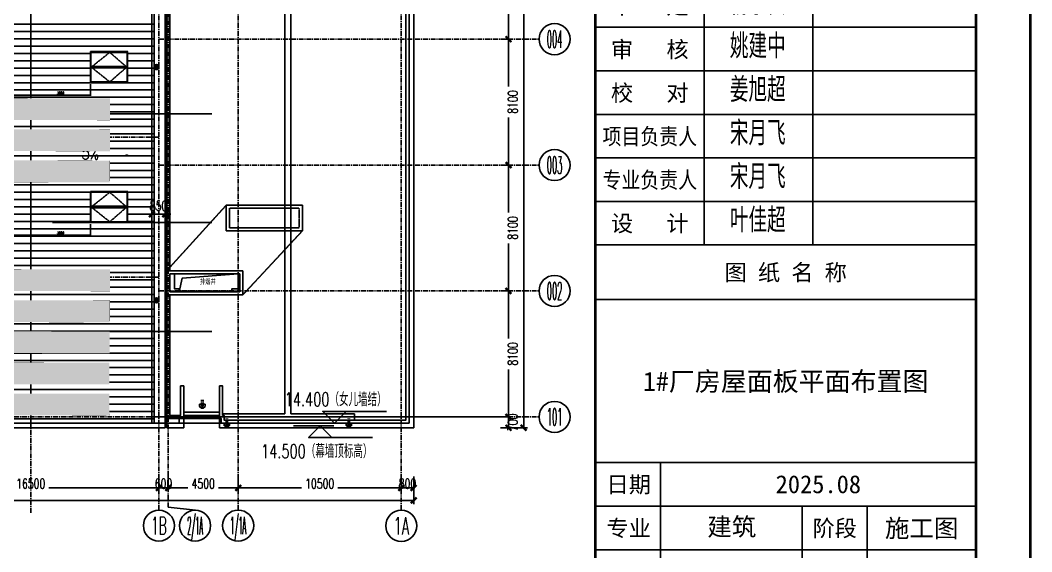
# Model space of a CAD drawing. Extents: x -599358 to 2865263, y -1062760 to 486533.
# Drawn here: x 234905 to 300015, y -888684 to -854496 of the extents above; entities that cross this region are included whole.
import ezdxf
from ezdxf.enums import TextEntityAlignment as Align

# ---------------------------------------------------------------- set-up
doc = ezdxf.new("R2010")
doc.units = 0
doc.set_wipeout_variables(frame=1)
for name, pattern in [('CENTER', [2, 1.25, -0.25, 0.25, -0.25]), ('DASH', [0.35, 0.25, -0.1]), ('DOTE', [2.42, 2, -0.2, 0.02, -0.2]), ('HIDDEN', [0.375, 0.25, -0.125])]:
    doc.linetypes.add(name, pattern=pattern)
for name, color, linetype in [('0-cxFrame', 155, 'Continuous'), ('3符号', 173, 'Continuous'), ('99平面图例外参$0$A-HATCH-2', 251, 'Continuous'), ('99平面图例外参|99平面图例外参|99平面图例外参|A-STAIR', 150, 'Continuous'), ('A-AXIS-DOTE', 14, 'DOTE'), ('A-AXIS-SYMB', 3, 'Continuous'), ('A-DRAIN', 142, 'Continuous'), ('A-LIN-V', 9, 'Continuous'), ('A-SFCE', 30, 'Continuous'), ('A-WINDOW', 140, 'Continuous'), ('A-防火门窗', 1, 'Continuous'), ('AS-WALL', 40, 'Continuous'), ('AS-结构边线层', 200, 'Continuous'), ('DIM', 173, 'Continuous'), ('DOTE', 1, 'CENTER'), ('E-电气标注', 84, 'Continuous'), ('PUB_TEXT', 7, 'Continuous'), ('qianming', 155, 'Continuous'), ('参考线', 8, 'Continuous'), ('外框', 1, 'HIDDEN'), ('屋面板111', 6, 'Continuous'), ('虹吸雨水斗', 6, 'Continuous')]:
    doc.layers.add(name, color=color, linetype=linetype)
doc.layers.add('0-cxText', color=131, linetype='Continuous', lineweight=25)
doc.layers.add('成型线', color=3, linetype='Continuous', lineweight=18)
doc.styles.add('_TCH_AXIS', font='COMPLEX', dxfattribs={"bigfont": 'GBCBIG'})
doc.styles.add('_TCH_DIM', font='SIMPLEX', dxfattribs={"bigfont": 'GBCBIG'})
doc.styles.add('_TCH_DIM_T3', font='SIMPLEX', dxfattribs={"width": 0.705882, "bigfont": 'GBCBIG'})
doc.styles.add('A-STANDARD', font='SIMPLEX', dxfattribs={"bigfont": 'GBCBIG'})
doc.styles.add('BZHZ', font='bzxw', dxfattribs={"width": 0.8, "bigfont": 'bzhz'})
doc.styles.add('cx_biaoti', font='')
doc.styles.add('cx_tuming', font='simhei.ttf')
doc.styles.add('cx_tuqian1', font='宋体.shx')
doc.styles.add('DHTEXT-1', font='romans.shx', dxfattribs={"width": 0.7, "bigfont": 'chinese.shx'})
doc.styles.add('卓越符号', font='ROMANS.shx', dxfattribs={"width": 0.7, "bigfont": 'CHINESE.shx'})
doc.styles.add('黑体', font='simhei.ttf')
doc.styles.get('cx_biaoti').set_extended_font_data('SimSun')
doc.dimstyles.new('_TCH_ARCH&&50', dxfattribs={"dimtxt": 148.75, "dimasz": 50, "dimexe": 50, "dimexo": 50, "dimgap": 63.125, "dimtad": 1, "dimdec": 0, "dimzin": 0, "dimdsep": 46, "dimtxsty": '_TCH_DIM_T3', "dimblk": 'ARCHTICK', "dimcen": 0.09, "dimclrt": 7, "dimazin": 2, "dimtfac": 1, "dimtdec": 0, "dimtix": 1, "dimtmove": 2, "dimatfit": 3, "dimfxl": 0, "dimtolj": 1, "dimtzin": 0, "dimarcsym": 0})
doc.dimstyles.new('ZN250', dxfattribs={"dimscale": 250, "dimtxt": 2.5, "dimasz": 1.5, "dimexe": 1, "dimexo": 2, "dimgap": 0.9, "dimtad": 1, "dimdec": 0, "dimdsep": 46, "dimtxsty": 'DHTEXT-1', "dimblk": 'ARCHTICK', "dimcen": 2.5, "dimclrd": 173, "dimclre": 173, "dimclrt": 7, "dimazin": 2, "dimtfac": 1, "dimtdec": 0, "dimtix": 1, "dimtmove": 2, "dimatfit": 3, "dimfxl": 0, "dimarcsym": 0})

# ---------------------------------------------------------------- blocks, each defined once
blk = doc.blocks.new('A$C3AB27A69')
at = {"layer": 'A-DRAIN'}
blk.add_lwpolyline([(175, -57), (175, 100), (-175, 100), (-175, -57), (-59, -150), (59, -150)], close=True, dxfattribs=at)
at = {"layer": 'A-DRAIN', "linetype": 'DASH', "ltscale": 0.1}
for points in [[(-50, -20), (-50, 390)], [(50, -20), (50, 390)]]:
    blk.add_lwpolyline(points, dxfattribs=at)
at = {"layer": 'A-DRAIN'}
blk.add_circle((1, -27), 55, dxfattribs=at)
blk = doc.blocks.new('A$C78062F8E')
at = {"layer": 'A-DRAIN'}
for points in [[(0, 0), (-109, 0)], [(0, 0), (0, 109)], [(0, 0), (109, 0)], [(0, 0), (0, -109)]]:
    blk.add_lwpolyline(points, dxfattribs=at)
blk.add_circle((0, 0), 55, dxfattribs=at)
blk = doc.blocks.new('43243243')
at = {"layer": 'A-DRAIN'}
for p, q in [((364046, 742020), (364046, 830520)), ((363646, 742020), (363646, 786570)), ((359646, 742020), (363646, 742020)), ((364046, 742020), (368146, 742020)), ((368146, 741620), (368146, 742020))]:
    blk.add_line(p, q, dxfattribs=at)
at = {"layer": 'A-SFCE'}
blk.add_lwpolyline([(371646, 741420), (356046, 741420), (356046, 832020), (371646, 832020)], close=True, dxfattribs=at)
at = {"layer": '99平面图例外参|99平面图例外参|99平面图例外参|A-STAIR', "xscale": 1.363636363636364, "yscale": 1.363636363636364, "zscale": 1.363636363636364}
for p in [(359921, 741293), (367773, 741293)]:
    blk.add_blockref('A$C78062F8E', p, dxfattribs=at)
at = {"layer": 'A-DRAIN'}
blk.add_blockref('A$C3AB27A69', (359919, 741320), dxfattribs=at)
at = {"layer": 'A-DRAIN', "xscale": -1}
blk.add_blockref('A$C3AB27A69', (367773, 741320), dxfattribs=at)
blk = doc.blocks.new('_ArchTick')
at = {"color": 0, "linetype": 'ByBlock', "const_width": 0.4}
blk.add_lwpolyline([(-0.5, -0.5), (0.5, 0.5)], dxfattribs=at)
blk = doc.blocks.new('*D1030')
at = {"layer": 'Defpoints', "color": 0, "ltscale": 2500, "transparency": 16777216}
for p in [(265316, -847611), (265316, -855711), (266331, -855711)]:
    blk.add_point(p, dxfattribs=at)
at = {"layer": 'DIM', "color": 173, "linetype": 'ByBlock', "lineweight": -2, "ltscale": 2500, "transparency": 16777216}
for p, q in [((265816, -847611), (266581, -847611)), ((266331, -847611), (266331, -850666)), ((266331, -855711), (266331, -852657)), ((265816, -855711), (266581, -855711))]:
    blk.add_line(p, q, dxfattribs=at)
at = {"layer": 'DIM', "color": 173, "lineweight": -2, "ltscale": 2500, "transparency": 16777216, "xscale": 375, "yscale": 375, "zscale": 375}
for p, rotation in [((266331, -847611), 90), ((266331, -855711), 270)]:
    blk.add_blockref('_ArchTick', p, dxfattribs=dict(at, rotation=rotation))
at = {"layer": 'DIM', "color": 7, "ltscale": 2500, "transparency": 16777216, "insert": (266606, -851661), "char_height": 625, "attachment_point": 5, "rotation": 90, "style": 'DHTEXT-1'}
blk.add_mtext('8100', dxfattribs=at)
blk = doc.blocks.new('*D1031')
at = {"layer": 'Defpoints', "color": 0, "ltscale": 2500, "transparency": 16777216}
for p in [(265316, -855711), (265316, -863811), (266331, -863811)]:
    blk.add_point(p, dxfattribs=at)
at = {"layer": 'DIM', "color": 173, "linetype": 'ByBlock', "lineweight": -2, "ltscale": 2500, "transparency": 16777216}
for p, q in [((265816, -855711), (266581, -855711)), ((266331, -855711), (266331, -858766)), ((266331, -863811), (266331, -860757)), ((265816, -863811), (266581, -863811))]:
    blk.add_line(p, q, dxfattribs=at)
at = {"layer": 'DIM', "color": 173, "lineweight": -2, "ltscale": 2500, "transparency": 16777216, "xscale": 375, "yscale": 375, "zscale": 375}
for p, rotation in [((266331, -855711), 90), ((266331, -863811), 270)]:
    blk.add_blockref('_ArchTick', p, dxfattribs=dict(at, rotation=rotation))
at = {"layer": 'DIM', "color": 7, "ltscale": 2500, "transparency": 16777216, "insert": (266606, -859761), "char_height": 625, "attachment_point": 5, "rotation": 90, "style": 'DHTEXT-1'}
blk.add_mtext('8100', dxfattribs=at)
blk = doc.blocks.new('*D1032')
at = {"layer": 'Defpoints', "color": 0, "ltscale": 2500, "transparency": 16777216}
for p in [(265316, -863811), (265316, -871911), (266331, -871911)]:
    blk.add_point(p, dxfattribs=at)
at = {"layer": 'DIM', "color": 173, "linetype": 'ByBlock', "lineweight": -2, "ltscale": 2500, "transparency": 16777216}
for p, q in [((265816, -863811), (266581, -863811)), ((266331, -863811), (266331, -866866)), ((266331, -871911), (266331, -868857)), ((265816, -871911), (266581, -871911))]:
    blk.add_line(p, q, dxfattribs=at)
at = {"layer": 'DIM', "color": 173, "lineweight": -2, "ltscale": 2500, "transparency": 16777216, "xscale": 375, "yscale": 375, "zscale": 375}
for p, rotation in [((266331, -863811), 90), ((266331, -871911), 270)]:
    blk.add_blockref('_ArchTick', p, dxfattribs=dict(at, rotation=rotation))
at = {"layer": 'DIM', "color": 7, "ltscale": 2500, "transparency": 16777216, "insert": (266606, -867861), "char_height": 625, "attachment_point": 5, "rotation": 90, "style": 'DHTEXT-1'}
blk.add_mtext('8100', dxfattribs=at)
blk = doc.blocks.new('*D1033')
at = {"layer": 'Defpoints', "color": 0, "ltscale": 2500, "transparency": 16777216}
for p in [(265316, -871911), (265316, -880011), (266331, -880011)]:
    blk.add_point(p, dxfattribs=at)
at = {"layer": 'DIM', "color": 173, "linetype": 'ByBlock', "lineweight": -2, "ltscale": 2500, "transparency": 16777216}
for p, q in [((265816, -871911), (266581, -871911)), ((266331, -871911), (266331, -874966)), ((266331, -880011), (266331, -876957)), ((265816, -880011), (266581, -880011))]:
    blk.add_line(p, q, dxfattribs=at)
at = {"layer": 'DIM', "color": 173, "lineweight": -2, "ltscale": 2500, "transparency": 16777216, "xscale": 375, "yscale": 375, "zscale": 375}
for p, rotation in [((266331, -871911), 90), ((266331, -880011), 270)]:
    blk.add_blockref('_ArchTick', p, dxfattribs=dict(at, rotation=rotation))
at = {"layer": 'DIM', "color": 7, "ltscale": 2500, "transparency": 16777216, "insert": (266606, -875961), "char_height": 625, "attachment_point": 5, "rotation": 90, "style": 'DHTEXT-1'}
blk.add_mtext('8100', dxfattribs=at)
blk = doc.blocks.new('*D1034')
at = {"layer": 'Defpoints', "color": 0, "ltscale": 2500, "transparency": 16777216}
for p in [(265316, -880011), (265316, -880711), (266331, -880711)]:
    blk.add_point(p, dxfattribs=at)
at = {"layer": 'DIM', "color": 173, "linetype": 'ByBlock', "lineweight": -2, "ltscale": 2500, "transparency": 16777216}
for p, q in [((265816, -880011), (266581, -880011)), ((266331, -880011), (266331, -880711)), ((265816, -880711), (266581, -880711))]:
    blk.add_line(p, q, dxfattribs=at)
at = {"layer": 'DIM', "color": 173, "lineweight": -2, "ltscale": 2500, "transparency": 16777216, "xscale": 375, "yscale": 375, "zscale": 375}
for p, rotation in [((266331, -880011), 90), ((266331, -880711), 270)]:
    blk.add_blockref('_ArchTick', p, dxfattribs=dict(at, rotation=rotation))
at = {"layer": 'DIM', "color": 7, "ltscale": 2500, "transparency": 16777216, "insert": (266606, -880361), "char_height": 625, "attachment_point": 5, "rotation": 90, "style": 'DHTEXT-1'}
blk.add_mtext('700', dxfattribs=at)
blk = doc.blocks.new('*D1037')
at = {"layer": 'Defpoints', "color": 0, "ltscale": 2500, "transparency": 16777216}
for p in [(265416, -789311), (265416, -880711), (267311, -880711)]:
    blk.add_point(p, dxfattribs=at)
at = {"layer": 'DIM', "color": 173, "linetype": 'ByBlock', "lineweight": -2, "ltscale": 2500, "transparency": 16777216}
for p, q in [((265916, -789311), (267561, -789311)), ((267311, -789311), (267311, -833807)), ((267311, -880711), (267311, -836216)), ((265916, -880711), (267561, -880711))]:
    blk.add_line(p, q, dxfattribs=at)
at = {"layer": 'DIM', "color": 173, "lineweight": -2, "ltscale": 2500, "transparency": 16777216, "xscale": 375, "yscale": 375, "zscale": 375}
for p, rotation in [((267311, -789311), 90), ((267311, -880711), 270)]:
    blk.add_blockref('_ArchTick', p, dxfattribs=dict(at, rotation=rotation))
at = {"layer": 'DIM', "color": 7, "ltscale": 2500, "transparency": 16777216, "insert": (267586, -835011), "char_height": 625, "attachment_point": 5, "rotation": 90, "style": 'DHTEXT-1'}
blk.add_mtext('91400', dxfattribs=at)
blk = doc.blocks.new('*D1045')
at = {"layer": 'Defpoints', "color": 0, "ltscale": 2500, "transparency": 16777216}
for p in [(227331, -883351), (243831, -883351), (243831, -884578)]:
    blk.add_point(p, dxfattribs=at)
at = {"layer": 'DIM', "color": 173, "linetype": 'ByBlock', "lineweight": -2, "ltscale": 2500, "transparency": 16777216}
for p, q in [((227331, -883851), (227331, -884828)), ((243831, -883851), (243831, -884828)), ((227331, -884578), (234408, -884578)), ((243831, -884578), (236754, -884578))]:
    blk.add_line(p, q, dxfattribs=at)
at = {"layer": 'DIM', "color": 173, "lineweight": -2, "ltscale": 2500, "transparency": 16777216, "xscale": 375, "yscale": 375, "zscale": 375, "rotation": 180}
blk.add_blockref('_ArchTick', (227331, -884578), dxfattribs=at)
at = {"layer": 'DIM', "color": 173, "lineweight": -2, "ltscale": 2500, "transparency": 16777216, "xscale": 375, "yscale": 375, "zscale": 375}
blk.add_blockref('_ArchTick', (243831, -884578), dxfattribs=at)
at = {"layer": 'DIM', "color": 7, "ltscale": 2500, "transparency": 16777216, "insert": (235581, -884303), "char_height": 625, "attachment_point": 5, "style": 'DHTEXT-1'}
blk.add_mtext('16500', dxfattribs=at)
blk = doc.blocks.new('*D1046')
at = {"layer": 'Defpoints', "color": 0, "ltscale": 2500, "transparency": 16777216}
for p in [(243831, -883351), (244431, -883351), (244431, -884578)]:
    blk.add_point(p, dxfattribs=at)
at = {"layer": 'DIM', "color": 173, "linetype": 'ByBlock', "lineweight": -2, "ltscale": 2500, "transparency": 16777216}
for p, q in [((243831, -883851), (243831, -884828)), ((244431, -883851), (244431, -884828)), ((243831, -884578), (244431, -884578))]:
    blk.add_line(p, q, dxfattribs=at)
at = {"layer": 'DIM', "color": 173, "lineweight": -2, "ltscale": 2500, "transparency": 16777216, "xscale": 375, "yscale": 375, "zscale": 375, "rotation": 180}
blk.add_blockref('_ArchTick', (243831, -884578), dxfattribs=at)
at = {"layer": 'DIM', "color": 173, "lineweight": -2, "ltscale": 2500, "transparency": 16777216, "xscale": 375, "yscale": 375, "zscale": 375}
blk.add_blockref('_ArchTick', (244431, -884578), dxfattribs=at)
at = {"layer": 'DIM', "color": 7, "ltscale": 2500, "transparency": 16777216, "insert": (244131, -884303), "char_height": 625, "attachment_point": 5, "style": 'DHTEXT-1'}
blk.add_mtext('600', dxfattribs=at)
blk = doc.blocks.new('*D1047')
at = {"layer": 'Defpoints', "color": 0, "ltscale": 2500, "transparency": 16777216}
for p in [(244431, -883351), (248931, -883351), (248931, -884578)]:
    blk.add_point(p, dxfattribs=at)
at = {"layer": 'DIM', "color": 173, "linetype": 'ByBlock', "lineweight": -2, "ltscale": 2500, "transparency": 16777216}
for p, q in [((244431, -883851), (244431, -884828)), ((248931, -883851), (248931, -884828)), ((244431, -884578), (245686, -884578)), ((248931, -884578), (247677, -884578))]:
    blk.add_line(p, q, dxfattribs=at)
at = {"layer": 'DIM', "color": 173, "lineweight": -2, "ltscale": 2500, "transparency": 16777216, "xscale": 375, "yscale": 375, "zscale": 375, "rotation": 180}
blk.add_blockref('_ArchTick', (244431, -884578), dxfattribs=at)
at = {"layer": 'DIM', "color": 173, "lineweight": -2, "ltscale": 2500, "transparency": 16777216, "xscale": 375, "yscale": 375, "zscale": 375}
blk.add_blockref('_ArchTick', (248931, -884578), dxfattribs=at)
at = {"layer": 'DIM', "color": 7, "ltscale": 2500, "transparency": 16777216, "insert": (246681, -884303), "char_height": 625, "attachment_point": 5, "style": 'DHTEXT-1'}
blk.add_mtext('4500', dxfattribs=at)
blk = doc.blocks.new('*D1048')
at = {"layer": 'Defpoints', "color": 0, "ltscale": 2500, "transparency": 16777216}
for p in [(248931, -883351), (259431, -883351), (259431, -884578)]:
    blk.add_point(p, dxfattribs=at)
at = {"layer": 'DIM', "color": 173, "linetype": 'ByBlock', "lineweight": -2, "ltscale": 2500, "transparency": 16777216}
for p, q in [((248931, -883851), (248931, -884828)), ((259431, -883851), (259431, -884828)), ((248931, -884578), (253008, -884578)), ((259431, -884578), (255354, -884578))]:
    blk.add_line(p, q, dxfattribs=at)
at = {"layer": 'DIM', "color": 173, "lineweight": -2, "ltscale": 2500, "transparency": 16777216, "xscale": 375, "yscale": 375, "zscale": 375, "rotation": 180}
blk.add_blockref('_ArchTick', (248931, -884578), dxfattribs=at)
at = {"layer": 'DIM', "color": 173, "lineweight": -2, "ltscale": 2500, "transparency": 16777216, "xscale": 375, "yscale": 375, "zscale": 375}
blk.add_blockref('_ArchTick', (259431, -884578), dxfattribs=at)
at = {"layer": 'DIM', "color": 7, "ltscale": 2500, "transparency": 16777216, "insert": (254181, -884303), "char_height": 625, "attachment_point": 5, "style": 'DHTEXT-1'}
blk.add_mtext('10500', dxfattribs=at)
blk = doc.blocks.new('*D1049')
at = {"layer": 'Defpoints', "color": 0, "ltscale": 2500, "transparency": 16777216}
for p in [(259431, -883351), (260231, -883351), (260231, -884578)]:
    blk.add_point(p, dxfattribs=at)
at = {"layer": 'DIM', "color": 173, "linetype": 'ByBlock', "lineweight": -2, "ltscale": 2500, "transparency": 16777216}
for p, q in [((259431, -883851), (259431, -884828)), ((260231, -883851), (260231, -884828)), ((259431, -884578), (260231, -884578))]:
    blk.add_line(p, q, dxfattribs=at)
at = {"layer": 'DIM', "color": 173, "lineweight": -2, "ltscale": 2500, "transparency": 16777216, "xscale": 375, "yscale": 375, "zscale": 375, "rotation": 180}
blk.add_blockref('_ArchTick', (259431, -884578), dxfattribs=at)
at = {"layer": 'DIM', "color": 173, "lineweight": -2, "ltscale": 2500, "transparency": 16777216, "xscale": 375, "yscale": 375, "zscale": 375}
blk.add_blockref('_ArchTick', (260231, -884578), dxfattribs=at)
at = {"layer": 'DIM', "color": 7, "ltscale": 2500, "transparency": 16777216, "insert": (259831, -884303), "char_height": 625, "attachment_point": 5, "style": 'DHTEXT-1'}
blk.add_mtext('800', dxfattribs=at)
blk = doc.blocks.new('*D1050')
at = {"layer": 'Defpoints', "color": 0, "ltscale": 2500, "transparency": 16777216}
for p in [(133731, -883451), (260231, -883451), (260231, -885378)]:
    blk.add_point(p, dxfattribs=at)
at = {"layer": 'DIM', "color": 173, "linetype": 'ByBlock', "lineweight": -2, "ltscale": 2500, "transparency": 16777216}
for p, q in [((133731, -883951), (133731, -885628)), ((260231, -883951), (260231, -885628)), ((133731, -885378), (195600, -885378)), ((260231, -885378), (198363, -885378))]:
    blk.add_line(p, q, dxfattribs=at)
at = {"layer": 'DIM', "color": 173, "lineweight": -2, "ltscale": 2500, "transparency": 16777216, "xscale": 375, "yscale": 375, "zscale": 375, "rotation": 180}
blk.add_blockref('_ArchTick', (133731, -885378), dxfattribs=at)
at = {"layer": 'DIM', "color": 173, "lineweight": -2, "ltscale": 2500, "transparency": 16777216, "xscale": 375, "yscale": 375, "zscale": 375}
blk.add_blockref('_ArchTick', (260231, -885378), dxfattribs=at)
at = {"layer": 'DIM', "color": 7, "ltscale": 2500, "transparency": 16777216, "insert": (196981, -885103), "char_height": 625, "attachment_point": 5, "style": 'DHTEXT-1'}
blk.add_mtext('126500', dxfattribs=at)
blk = doc.blocks.new('卓越-轴号')
blk.add_circle((0, 0), 4)
at = {"color": 0, "style": '_TCH_AXIS', "width": 1.041667, "flags": 8}
blk.add_attdef('A', text='', height=4.48, dxfattribs=at).set_placement((-2, -2.24), (2, -2.24), align=Align.FIT)
blk = doc.blocks.new('343')
at = {"layer": 'DOTE', "ltscale": 250}
for p, q in [((1145199, -209583), (1145199, -103761)), ((1153449, -209417), (1153449, -103817)), ((1158549, -209417), (1158549, -103761)), ((1169049, -209412), (1169049, -103761)), ((1154049, -209233), (1154049, -104483)), ((1153449, -179123), (1177919, -179123)), ((1153449, -185423), (1035857, -185423)), ((1153449, -187223), (1177919, -187223)), ((1153449, -194423), (1035857, -194423)), ((1153449, -195323), (1177919, -195323)), ((1153449, -203423), (1035857, -203423)), ((1153449, -203423), (1177919, -203423))]:
    blk.add_line(p, q, dxfattribs=at)
blk = doc.blocks.new('*U612')
at = {"ltscale": 10}
blk.add_line((3.48, 0), (-6.85, 0), dxfattribs=at)
blk.add_lwpolyline([(3, 3), (0, 0), (-3, 3), (13.45, 3)])
at = {"color": 0, "style": '卓越符号', "width": 0.7, "flags": 8}
blk.add_attdef('±0.000', text='', height=3.5, dxfattribs=at).set_placement((13.45, 4.35), align=Align.RIGHT)
blk = doc.blocks.new('*U613')
at = {"ltscale": 10}
blk.add_line((3.48, 0), (-6.85, 0), dxfattribs=at)
blk.add_lwpolyline([(3, -3), (0, 0), (-3, -3), (13.45, -3)])
at = {"color": 0, "style": '卓越符号', "width": 0.7, "flags": 8}
blk.add_attdef('±0.000', text='', height=3.5, dxfattribs=at).set_placement((13.45, -7.85), align=Align.RIGHT)
blk = doc.blocks.new('块1')
at = {"layer": '屋面板111', "ltscale": 2500}
for p, q in [((178131, -351495), (186081, -351495)), ((194031, -351495), (186081, -351495)), ((178131, -351965), (186081, -351965)), ((194031, -351965), (186081, -351965)), ((178131, -352435), (186081, -352435)), ((194031, -352435), (186081, -352435)), ((178131, -352905), (186081, -352905)), ((178131, -353375), (186081, -353375)), ((194031, -352905), (186081, -352905)), ((194031, -353375), (186081, -353375)), ((178131, -353845), (186081, -353845)), ((194031, -353845), (186081, -353845)), ((178131, -354315), (186081, -354315)), ((178131, -354785), (186081, -354785)), ((194031, -354315), (186081, -354315)), ((194031, -354785), (186081, -354785)), ((178131, -355255), (186081, -355255)), ((194031, -355255), (186081, -355255)), ((178131, -355725), (186081, -355725)), ((194031, -355725), (186081, -355725)), ((178131, -356195), (186081, -356195)), ((178131, -356665), (186081, -356665)), ((194031, -356195), (186081, -356195)), ((194031, -356665), (186081, -356665)), ((178131, -357135), (186081, -357135)), ((194031, -357135), (186081, -357135)), ((178131, -357605), (186081, -357605)), ((178131, -358075), (186081, -358075)), ((194031, -357605), (186081, -357605)), ((194031, -358075), (186081, -358075)), ((178131, -358545), (186081, -358545)), ((194031, -358545), (186081, -358545)), ((178131, -359015), (186081, -359015)), ((194031, -359015), (186081, -359015)), ((178131, -359485), (186081, -359485)), ((178131, -359955), (186081, -359955)), ((194031, -359485), (186081, -359485)), ((194031, -359955), (186081, -359955)), ((178131, -360425), (186081, -360425)), ((194031, -360425), (186081, -360425)), ((178131, -360895), (186081, -360895)), ((178131, -361365), (186081, -361365)), ((194031, -360895), (186081, -360895)), ((194031, -361365), (186081, -361365)), ((178131, -361835), (186081, -361835)), ((194031, -361835), (186081, -361835)), ((178131, -362305), (186081, -362305)), ((194031, -362305), (186081, -362305)), ((178131, -362775), (186081, -362775)), ((178131, -363245), (186081, -363245)), ((194031, -362775), (186081, -362775)), ((194031, -363245), (186081, -363245)), ((178131, -363715), (186081, -363715)), ((194031, -363715), (186081, -363715)), ((178131, -364185), (186081, -364185)), ((194031, -364185), (186081, -364185)), ((178131, -364655), (186081, -364655)), ((178131, -365125), (186081, -365125)), ((194031, -364655), (186081, -364655)), ((194031, -365125), (186081, -365125)), ((178131, -365595), (186081, -365595)), ((194031, -365595), (186081, -365595)), ((178131, -366065), (186081, -366065)), ((178131, -366535), (186081, -366535)), ((194031, -366065), (186081, -366065)), ((194031, -366535), (186081, -366535)), ((178131, -367005), (186081, -367005)), ((194031, -367005), (186081, -367005)), ((178131, -367475), (186081, -367475)), ((194031, -367475), (186081, -367475)), ((178131, -367945), (186081, -367945)), ((178131, -368415), (186081, -368415)), ((194031, -367945), (186081, -367945)), ((194031, -368415), (186081, -368415)), ((178131, -368885), (186081, -368885)), ((194031, -368885), (186081, -368885)), ((178131, -369355), (186081, -369355)), ((178131, -369825), (186081, -369825)), ((194031, -369355), (186081, -369355)), ((194031, -369825), (186081, -369825)), ((178131, -370295), (186081, -370295)), ((194031, -370295), (186081, -370295)), ((178131, -370765), (186081, -370765)), ((194031, -370765), (186081, -370765)), ((178131, -371235), (186081, -371235)), ((178131, -371705), (186081, -371705)), ((194031, -371235), (186081, -371235)), ((194031, -371705), (186081, -371705)), ((178131, -372175), (186081, -372175)), ((194031, -372175), (186081, -372175)), ((178131, -372645), (186081, -372645)), ((194031, -372645), (186081, -372645)), ((178131, -373115), (186081, -373115)), ((178131, -373585), (186081, -373585)), ((194031, -373115), (186081, -373115)), ((194031, -373585), (186081, -373585)), ((178131, -374055), (186081, -374055)), ((194031, -374055), (186081, -374055)), ((178131, -374525), (186081, -374525)), ((178131, -374995), (186081, -374995)), ((194031, -374525), (186081, -374525)), ((194031, -374995), (186081, -374995)), ((178131, -375465), (186081, -375465)), ((194031, -375465), (186081, -375465)), ((178131, -375935), (186081, -375935)), ((194031, -375935), (186081, -375935)), ((178131, -376405), (186081, -376405)), ((178131, -376875), (186081, -376875)), ((194031, -376405), (186081, -376405)), ((194031, -376875), (186081, -376875))]:
    blk.add_line(p, q, dxfattribs=at)
blk.add_lwpolyline([(194031, -286355), (194031, -377155)], dxfattribs=at)
blk = doc.blocks.new('*D1902')
at = {"layer": 'Defpoints', "color": 0, "ltscale": 2500, "transparency": 16777216}
for p in [(243381, -866635), (244231, -866635), (244231, -866975)]:
    blk.add_point(p, dxfattribs=at)
at = {"layer": 'DIM', "color": 173, "linetype": 'ByBlock', "lineweight": -2, "ltscale": 2500, "transparency": 16777216}
for p, q in [((243381, -866975), (243006, -866975)), ((243381, -866975), (244231, -866975)), ((243381, -867135), (243381, -867225)), ((244231, -866975), (244606, -866975)), ((244231, -867135), (244231, -867225))]:
    blk.add_line(p, q, dxfattribs=at)
at = {"layer": 'DIM', "color": 173, "lineweight": -2, "ltscale": 2500, "transparency": 16777216, "xscale": 375, "yscale": 375, "zscale": 375}
blk.add_blockref('_ArchTick', (243381, -866975), dxfattribs=at)
at = {"layer": 'DIM', "color": 173, "lineweight": -2, "ltscale": 2500, "transparency": 16777216, "xscale": 375, "yscale": 375, "zscale": 375, "rotation": 180}
blk.add_blockref('_ArchTick', (244231, -866975), dxfattribs=at)
at = {"layer": 'DIM', "color": 7, "ltscale": 2500, "transparency": 16777216, "insert": (243806, -866437), "char_height": 625, "attachment_point": 5, "style": 'DHTEXT-1'}
blk.add_mtext('850', dxfattribs=at)
blk = doc.blocks.new('“奔腾”虹吸雨水斗')
at = {"layer": '虹吸雨水斗', "lineweight": 25}
for p, q in [((946944, 86685), (947028, 86658)), ((947028, 86641), (946944, 86614)), ((947032, 86673), (946946, 86692)), ((946946, 86607), (947032, 86625)), ((946982, 86753), (947040, 86688)), ((947040, 86611), (946982, 86546)), ((947052, 86699), (946987, 86758)), ((946987, 86541), (947052, 86600)), ((947048, 86793), (947066, 86707)), ((947066, 86592), (947048, 86506)), ((947082, 86711), (947055, 86795)), ((947055, 86504), (947082, 86587)), ((947125, 86795), (947098, 86711)), ((947098, 86587), (947125, 86504)), ((947114, 86707), (947132, 86793)), ((947132, 86506), (947114, 86592)), ((947194, 86758), (947128, 86699)), ((947128, 86600), (947194, 86541)), ((947140, 86688), (947199, 86753)), ((947199, 86546), (947140, 86611)), ((947234, 86692), (947148, 86673)), ((947148, 86625), (947234, 86607)), ((947152, 86658), (947236, 86685)), ((947236, 86614), (947152, 86641))]:
    blk.add_line(p, q, dxfattribs=at)
for radius in [150, 47.6]:
    blk.add_circle((947090, 86649), radius, dxfattribs=at)
for centre, start, end in [((947025, 86649), 291.63817, 68.36747), ((947034, 86682), 261.63817, 38.36747), ((947034, 86617), 321.63817, 98.36747), ((947057, 86706), 231.63817, 8.36747), ((947057, 86593), 351.63817, 128.36747), ((947090, 86715), 201.63817, 338.36747), ((947090, 86584), 21.63817, 158.36747), ((947123, 86706), 171.63817, 308.36747), ((947123, 86593), 51.63817, 188.36747), ((947147, 86682), 141.63817, 278.36747), ((947147, 86617), 81.63817, 218.36747), ((947155, 86649), 111.63817, 248.36747)]:
    blk.add_arc(centre, 8.82, start, end, dxfattribs=at)
blk = doc.blocks.new('zjcx_lan_qianzi(Dragon)')
for p, q in [((-7000, 4800), (0, 4800)), ((-5000, 4800), (-5000, 0)), ((-3000, 4800), (-3000, 0)), ((-7000, 4000), (0, 4000)), ((-7000, 3200), (0, 3200)), ((-7000, 2400), (0, 2400)), ((-7000, 1600), (0, 1600)), ((-7000, 800), (0, 800))]:
    blk.add_line(p, q)
at = {"const_width": 30}
blk.add_lwpolyline([(-7000, 5600), (0, 5600)], dxfattribs=at)
blk.add_lwpolyline([(-7000, 5600), (0, 5600), (0, 0), (-7000, 0)], close=True, dxfattribs=at)
at = {"style": 'cx_biaoti'}
for s, p in [('签  字  栏', (-3500, 5200)), ('审   定', (-6000, 4400)), ('审   核', (-6000, 3600)), ('校   对', (-6000, 2800)), ('设   计', (-6000, 400))]:
    blk.add_text(s, height=300, dxfattribs=at).set_placement(p, align=Align.MIDDLE)
at = {"style": 'cx_biaoti', "width": 0.85}
for s, p in [('项目负责人', (-6000, 2000)), ('专业负责人', (-6000, 1200))]:
    blk.add_text(s, height=300, dxfattribs=at).set_placement(p, align=Align.MIDDLE)
blk = doc.blocks.new('T-签字(Dragon)')
at = {"layer": '0-cxFrame'}
blk.add_blockref('zjcx_lan_qianzi(Dragon)', (0, 0), dxfattribs=at)
at = {"layer": 'qianming', "style": 'BZHZ', "width": 0.8}
for s, p in [('杨永良', (-4014, 4478)), ('姚建中', (-4014, 3678)), ('姜旭超', (-4014, 2878)), ('宋月飞', (-4014, 2078)), ('宋月飞', (-4014, 1278)), ('叶佳超', (-4014, 478))]:
    blk.add_text(s, height=450, dxfattribs=at).set_placement(p, align=Align.MIDDLE)
blk = doc.blocks.new('zjcx_lan_tuming(Dragon)')
for p, q in [((-7000, 8400), (0, 8400)), ((-5800, 3000), (-5800, 5400)), ((-7000, 4600), (0, 4600)), ((-3200, 3000), (-3200, 4600)), ((-2000, 3000), (-2000, 4600)), ((-7000, 3800), (0, 3800))]:
    blk.add_line(p, q)
at = {"const_width": 30}
for points in [[(-7000, 9400), (0, 9400)], [(-7000, 5400), (0, 5400)], [(-7000, 3000), (0, 3000)], [(-7000, 0), (0, 0)]]:
    blk.add_lwpolyline(points, dxfattribs=at)
blk.add_lwpolyline([(-7000, 9400), (0, 9400), (0, 0), (-7000, 0)], close=True)
at = {"style": 'cx_biaoti'}
for s, p in [('图 纸 名 称', (-3500, 8900)), ('日期', (-6388, 5000)), ('专业', (-6388, 4200)), ('阶段', (-2600, 4200)), ('图号', (-6388, 3400)), ('版次', (-2600, 3400))]:
    blk.add_text(s, height=300, dxfattribs=at).set_placement(p, align=Align.MIDDLE)
for s, p in [('出图人章', (-6316, 2607)), ('二维码区请勿遮挡', (-3609, 2607)), ('未按规定盖章本图无效', (-5013, 120))]:
    blk.add_text(s, height=200, dxfattribs=at).set_placement(p)
blk = doc.blocks.new('T-图签(Dragon)')
blk.add_blockref('zjcx_lan_tuming(Dragon)', (0, 0))
at = {"color": 3, "style": 'cx_biaoti'}
for s, p in [('2025.08', (-2900, 5000)), ('建筑 ', (-4380, 4228)), ('施工图', (-1000, 4200))]:
    blk.add_text(s, height=330, dxfattribs=at).set_placement(p, align=Align.MIDDLE)
blk = doc.blocks.new('zjcx_T2(Dragon)')
at = {"layer": '0-cxFrame', "const_width": 50}
blk.add_lwpolyline([(-7000, 40000), (0, 40000), (0, 0), (-7000, 0)], close=True, dxfattribs=at)
at = {"layer": '0-cxFrame'}
for name, p in [('T-签字(Dragon)', (0, 9400)), ('T-图签(Dragon)', (0, 0))]:
    blk.add_blockref(name, p, dxfattribs=at)
blk = doc.blocks.new('TK22.A2 L(Dragon)')
at = {"layer": '0-cxFrame', "color": 7, "const_width": 0.5}
blk.add_lwpolyline([(0, 0), (-594, 0), (-594, 420), (0, 420)], close=True, dxfattribs=at)
at = {"layer": '0-cxFrame', "const_width": 0.5}
for points in [[(-80, 10), (-574, 10), (-574, 410), (-80, 410)], [(-10, 10), (-80, 10), (-80, 410), (-10, 410)]]:
    blk.add_lwpolyline(points, close=True, dxfattribs=at)
at = {"layer": '0-cxFrame', "xscale": 0.01, "yscale": 0.01, "zscale": 0.01}
blk.add_blockref('zjcx_T2(Dragon)', (-10, 10), dxfattribs=at)
at = {"style": '黑体', "flags": 4}
blk.add_attdef('图幅', text='', height=3.3, dxfattribs=at).set_placement((-40, 3), align=Align.RIGHT)
at = {"layer": '0-cxText', "flags": 4}
for tag, height, style, p in [('建设单位', 3.5, 'cx_tuming', (-45, 240)), ('项目名称', 3.5, 'cx_tuming', (-45, 210)), ('子项名称', 3.5, 'cx_tuming', (-45, 180)), ('工程编号', 3.3, 'cx_tuqian1', (-35, 165)), ('图名1', 3.5, 'cx_tuming', (-45, 87)), ('图名2', 3.5, 'cx_tuming', (-45, 79)), ('图名3', 3.5, 'cx_tuming', (-45, 71)), ('出图日期', 3.3, 'cx_tuqian1', (-39, 60)), ('专业', 3.3, 'cx_tuqian1', (-55, 52)), ('图号', 3.3, 'cx_tuqian1', (-55, 44)), ('版次', 3.3, 'cx_tuqian1', (-20, 44))]:
    blk.add_attdef(tag, text='', height=height, dxfattribs=dict(at, style=style)).set_placement(p, align=Align.MIDDLE)
at = {"layer": 'Defpoints', "color": 6, "flags": 4}
for tag, height, style, p in [('tufu', 3.3, '黑体', (-12, 12)), ('dwfname', 4, 'cx_tuqian1', (-80, 3))]:
    blk.add_attdef(tag, text='', height=height, dxfattribs=dict(at, style=style)).set_placement(p, align=Align.RIGHT)
blk = doc.blocks.new('w42343eeee')
blk.add_wipeout([(367285, 568212), (365883, 568215), (365906, 578415), (367306, 578412)]).dxf.layer = '参考线'
at = {"layer": '99平面图例外参$0$A-HATCH-2'}
h = blk.add_hatch(dxfattribs=at)
h.set_pattern_fill('ANSI33', color=256, scale=75)
h.set_pattern_definition([(45, (1135667.22, 924695.12), (-168.3798, 168.3798), []), (45, (1135835.6, 924695.12), (-168.3798, 168.3798), [119.0625, -59.53125])])
h.paths.add_polyline_path([(366843, 550430), (365843, 550432)])
h.paths.add_polyline_path([(365906, 578415), (367306, 578412), (367283, 568212), (365883, 568215)])
at = {"layer": 'E-电气标注', "color": 1, "const_width": 5}
blk.add_lwpolyline([(365906, 578415), (365883, 568215), (367283, 568212), (367306, 578412)], close=True, dxfattribs=at)
blk = doc.blocks.new('A$C4cc46862')
at = {"layer": 'A-SFCE', "rotation": 270}
for p in [(-472058, 296395), (-472062, 294395), (-472074, 292395), (-472062, 285395), (-472074, 283395), (-472087, 281395), (-472099, 279395), (-472112, 277395)]:
    blk.add_blockref('w42343eeee', p, dxfattribs=at)
blk = doc.blocks.new('44')
blk.add_wipeout([(277496, 745320), (279896, 745320), (279896, 747320), (277496, 747320)]).dxf.layer = '参考线'
at = {"color": 2}
for p, q in [((277566, 746370), (279851, 746370)), ((277566, 746270), (279851, 746270))]:
    blk.add_line(p, q, dxfattribs=at)
at = {"layer": '外框'}
for points in [[(279851, 746320), (278658, 747270), (277566, 746320)], [(279851, 746320), (278658, 745370), (277566, 746320)]]:
    blk.add_lwpolyline(points, dxfattribs=at)
at = {"layer": '成型线'}
blk.add_line((279896, 745320), (279896, 747320), dxfattribs=at)
blk.add_lwpolyline([(279896, 745320), (277496, 745320), (277496, 747320), (279896, 747320)], dxfattribs=at)
blk.add_lwpolyline([(279851, 745370), (279851, 747270), (277566, 747270), (277566, 745370)], close=True, dxfattribs=at)
blk = doc.blocks.new('*D2415')
at = {"layer": 'A-WINDOW', "color": 0, "lineweight": -2, "transparency": 16777216}
for p, q in [((293946, 817220), (293946, 816470)), ((297796, 817220), (297796, 816470)), ((293946, 816520), (297796, 816520))]:
    blk.add_line(p, q, dxfattribs=at)
at = {"layer": 'Defpoints', "color": 0, "transparency": 16777216}
for p in [(293946, 817270), (297796, 817270), (297796, 816520)]:
    blk.add_point(p, dxfattribs=at)
at = {"layer": 'A-WINDOW', "color": 0, "lineweight": -2, "transparency": 16777216, "xscale": 50, "yscale": 50, "zscale": 50, "rotation": 180}
blk.add_blockref('_ArchTick', (293946, 816520), dxfattribs=at)
at = {"layer": 'A-WINDOW', "color": 0, "lineweight": -2, "transparency": 16777216, "xscale": 50, "yscale": 50, "zscale": 50}
blk.add_blockref('_ArchTick', (297796, 816520), dxfattribs=at)
at = {"layer": 'A-WINDOW', "color": 7, "transparency": 16777216, "insert": (295871, 816658), "char_height": 148.8, "attachment_point": 5, "style": '_TCH_DIM_T3'}
blk.add_mtext('\\A1;3850', dxfattribs=at)
blk = doc.blocks.new('*D2416')
at = {"layer": 'A-WINDOW', "color": 0, "lineweight": -2, "transparency": 16777216}
for p, q in [((297796, 817220), (297796, 816470)), ((301646, 817220), (301646, 816470)), ((297796, 816520), (301646, 816520))]:
    blk.add_line(p, q, dxfattribs=at)
at = {"layer": 'Defpoints', "color": 0, "transparency": 16777216}
for p in [(297796, 817270), (301646, 817270), (301646, 816520)]:
    blk.add_point(p, dxfattribs=at)
at = {"layer": 'A-WINDOW', "color": 0, "lineweight": -2, "transparency": 16777216, "xscale": 50, "yscale": 50, "zscale": 50, "rotation": 180}
blk.add_blockref('_ArchTick', (297796, 816520), dxfattribs=at)
at = {"layer": 'A-WINDOW', "color": 0, "lineweight": -2, "transparency": 16777216, "xscale": 50, "yscale": 50, "zscale": 50}
blk.add_blockref('_ArchTick', (301646, 816520), dxfattribs=at)
at = {"layer": 'A-WINDOW', "color": 7, "transparency": 16777216, "insert": (299721, 816658), "char_height": 148.8, "attachment_point": 5, "style": '_TCH_DIM_T3'}
blk.add_mtext('\\A1;3850', dxfattribs=at)
blk = doc.blocks.new('nr3453464')
at = {"layer": 'A-LIN-V'}
blk.add_blockref('44', (14050, 72000), dxfattribs=at)
at = {"layer": 'A-LIN-V', "xscale": -0.9999999999999998}
blk.add_blockref('44', (581541.6, 72000), dxfattribs=at)
at = {"layer": 'A-WINDOW', "color": 1}
for p1, p2, picture, middle in [((293945.8, 817270), (297795.8, 817270), '*D2415', (295870.8, 816657.5)), ((297795.8, 817270), (301645.8, 817270), '*D2416', (299720.8, 816657.5))]:
    dim = blk.add_aligned_dim(p1=p1, p2=p2, distance=-750, dimstyle='_TCH_ARCH&&50', dxfattribs=at)
    dim.commit()
    dim.dimension.update_dxf_attribs({"geometry": picture, "text_midpoint": middle})
blk = doc.blocks.new('A$C70486d9b')
at = {"layer": 'A-WINDOW'}
for p in [(-196546, -885820), (-196546, -894820)]:
    blk.add_blockref('nr3453464', p, dxfattribs=at)

msp = doc.modelspace()

# ---------------------------------------------------------------- linework, layer by layer
at = {"layer": 'A-AXIS-DOTE'}
for p, q in [((244331.4, -870611.4), (248165.5, -866391.4)), ((249231.4, -872161.4), (253065.5, -868041.4)), ((243831.4, -880011.4), (266210.6, -880011.4))]:
    msp.add_line(p, q, dxfattribs=at)
at = {"layer": 'A-AXIS-SYMB'}
msp.add_lwpolyline([(239997.2, -863139.8, 0, 0, 0), (241927.2, -863139.8, 0, 64, 0), (241687.2, -863139.8, 0, 0, 0)], format="xyseb", dxfattribs=at)
at = {"layer": 'A-DRAIN'}
msp.add_lwpolyline([(244331.4, -880711.4), (245431.4, -880711.4), (245431.4, -880111.4), (247731.4, -880111.4), (247731.4, -880711.4), (260231.4, -880711.4), (260231.4, -789311.4), (247731.4, -789311.4), (247731.4, -789911.4), (245431.4, -789911.4), (245431.4, -789311.4), (244331.4, -789311.4)], dxfattribs=at)
at = {"layer": 'A-LIN-V'}
for p, q in [((244331.4, -880411.4), (244331.4, -880111.4)), ((245131.4, -880111.4), (245131.4, -880411.4)), ((245131.4, -880411.4), (244331.4, -880411.4))]:
    msp.add_line(p, q, dxfattribs=at)
msp.add_lwpolyline([(243381.4, -789611.4), (243381.4, -880411.4)], dxfattribs=at)
at = {"layer": 'A-SFCE'}
for p, q in [((235581.4, -789611.4), (235581.4, -880411.4)), ((245131.4, -880111.4), (244331.4, -880111.4)), ((244231.4, -880711.4), (244231.4, -880311.4))]:
    msp.add_line(p, q, dxfattribs=at)
for points in [[(244231.4, -789611.4), (244231.4, -880311.4)], [(251531.4, -789811.4), (248231.4, -789811.4), (248231.4, -790111.4), (247931.4, -790111.4), (247931.4, -792011.4), (247731.4, -792011.4), (247731.4, -789911.4), (248031.4, -789911.4), (248031.4, -789611.4), (259931.4, -789611.4), (259931.4, -800811.4), (259631.4, -800811.4), (259631.4, -803511.4), (259931.4, -803511.4), (259931.4, -838911.4), (259631.4, -838911.4), (259631.4, -847311.4), (259931.4, -847311.4), (259931.4, -880411.4), (247831.4, -880411.4), (247831.4, -880111.4), (247731.4, -880111.4), (247731.4, -879911.4), (245445.5, -879911.4)], [(244531.4, -872161.4), (244531.4, -879911.4), (244931.4, -879911.4), (244931.4, -879911.4), (245231.4, -879911.4), (245231.4, -878011.4), (245431.4, -878011.4), (245431.4, -880111.4), (245131.4, -880111.4), (245131.4, -880111.4), (244331.4, -880111.4), (244331.4, -789811.4), (244931.4, -789811.4), (244931.4, -789911.4), (245431.4, -789911.4), (245431.4, -792011.4), (245231.4, -792011.4), (245231.4, -790111.4), (244931.4, -790111.4), (244931.4, -790111.4), (244531.4, -790111.4), (244531.4, -829211.4)], [(247731.4, -879911.4), (247731.4, -878011.4), (247931.4, -878011.4), (247931.4, -879911.4), (248031.4, -879911.4), (248031.4, -880211.4), (259731.4, -880211.4), (259731.4, -847511.4), (259331.4, -847511.4), (259331.4, -838711.4), (259731.4, -838711.4), (259731.4, -803711.4), (259331.4, -803711.4), (259331.4, -800611.4), (259731.4, -800611.4), (259731.4, -789811.4), (252731.4, -789811.4)], [(259731.4, -789811.4), (259731.4, -800611.4), (257231.4, -800611.4), (257231.4, -803711.4), (259731.4, -803711.4), (259731.4, -838711.4), (257231.4, -838711.4), (257231.4, -847511.4), (259731.4, -847511.4), (259731.4, -880211.4)], [(244531.4, -830811.4), (244531.4, -870611.4)], [(244231.4, -880711.4), (133731.4, -880711.4), (133731.4, -864011.4)], [(244231.4, -880411.4), (134031.4, -880411.4), (134031.4, -864311.4)], [(245231.4, -879811.4), (245231.4, -879711.4)], [(245431.4, -879711.4), (247731.4, -879711.4)]]:
    msp.add_lwpolyline(points, dxfattribs=at)
msp.add_lwpolyline([(248165.5, -868041.4), (253065.5, -868041.4), (253065.5, -866391.4), (248165.5, -866391.4)], close=True, dxfattribs=at)
at = {"layer": 'A-SFCE', "linetype": 'DASH'}
msp.add_lwpolyline([(248365.5, -867841.4), (252865.5, -867841.4), (252865.5, -866591.4), (248365.5, -866591.4)], close=True, dxfattribs=at)
at = {"layer": 'A-WINDOW', "ltscale": 10}
for p, q in [((236981.4, -860511.4), (247245.2, -860511.4)), ((236981.4, -867511.4), (247245.2, -867511.4)), ((236981.4, -874511.4), (247245.2, -874511.4))]:
    msp.add_line(p, q, dxfattribs=at)
at = {"layer": 'A-WINDOW'}
for p, q in [((247731.4, -879911.4), (245431.4, -879911.4)), ((247731.4, -879971.4), (245431.4, -879971.4)), ((245431.4, -880051.4), (247731.4, -880051.4)), ((245431.4, -880111.4), (247731.4, -880111.4)), ((244331.4, -880411.4), (244331.4, -880711.4))]:
    msp.add_line(p, q, dxfattribs=at)
at = {"layer": 'AS-WALL'}
for p, q in [((244331.4, -870611.4), (249231.4, -870611.4)), ((244331.4, -870611.4), (244331.4, -872161.4)), ((244531.4, -870811.4), (249031.4, -870811.4)), ((244531.4, -870811.4), (244531.4, -871961.4)), ((249031.4, -870811.4), (249031.4, -871961.4)), ((249231.4, -870611.4), (249231.4, -872161.4)), ((244331.4, -872161.4), (249231.4, -872161.4)), ((244531.4, -871961.4), (249031.4, -871961.4))]:
    msp.add_line(p, q, dxfattribs=at)
at = {"layer": 'AS-结构边线层'}
for points in [[(259931.4, -803511.4), (259931.4, -838911.4), (259631.4, -838911.4), (259631.4, -847311.4), (259931.4, -847311.4), (259931.4, -880411.4), (247831.4, -880411.4), (247831.4, -880111.4), (247731.4, -880111.4), (247731.4, -879911.4), (245431.4, -879911.4), (245431.4, -880111.4), (245131.4, -880111.4), (245131.4, -880411.4), (244331.4, -880411.4), (244331.4, -880411.4), (244331.4, -789811.4)], [(245131.4, -871961.4), (245335.5, -871081.4), (248931.4, -870811.4)]]:
    msp.add_lwpolyline(points, dxfattribs=at)
msp.add_lwpolyline([(244831.4, -870811.4), (248931.4, -870811.4), (248931.4, -871761.4), (248931.4, -871761.4), (248531.4, -871761.4), (248531.4, -871911.4), (245131.4, -871911.4), (245131.4, -871761.4), (244831.4, -871761.4), (244831.4, -871761.4)], close=True, dxfattribs=at)
at = {"layer": 'DOTE', "linetype": 'ByBlock'}
msp.add_line((246176.7, -886005.4), (244431.4, -885821.4), dxfattribs=at)

# ---------------------------------------------------------------- block references
at = {"layer": '0-cxFrame'}
ref = msp.add_blockref('TK22.A2 L(Dragon)', (299927.9, -905349.4), dxfattribs=dict(at, xscale=350, yscale=350, zscale=350))
ref.add_attrib('图名2', '1#厂房屋面板平面布置图', dxfattribs={"layer": '0-cxText', "height": 1225, "style": 'cx_tuming'}).set_placement((284177.9, -877699.4), align=Align.MIDDLE)
at = {"layer": '3符号', "color": 7}
ref = msp.add_blockref('卓越-轴号', (269300.6, -855710.3), dxfattribs=dict(at, xscale=250, yscale=250, zscale=250))
ref.add_attrib('A', '004', dxfattribs={"layer": '0', "color": 0, "height": 1120, "style": '_TCH_AXIS', "width": 0.334821}).set_placement((268800.6, -856270.3), (269800.6, -856270.3), align=Align.FIT)
ref = msp.add_blockref('卓越-轴号', (269300.6, -863810.3), dxfattribs=dict(at, xscale=250, yscale=250, zscale=250))
ref.add_attrib('A', '003', dxfattribs={"layer": '0', "color": 0, "height": 1120, "style": '_TCH_AXIS', "width": 0.347222}).set_placement((268800.6, -864370.3), (269800.6, -864370.3), align=Align.FIT)
ref = msp.add_blockref('卓越-轴号', (269300.6, -871910.3), dxfattribs=dict(at, xscale=250, yscale=250, zscale=250))
ref.add_attrib('A', '002', dxfattribs={"layer": '0', "color": 0, "height": 1120, "style": '_TCH_AXIS', "width": 0.347222}).set_placement((268800.6, -872470.3), (269800.6, -872470.3), align=Align.FIT)
ref = msp.add_blockref('*U612', (255124.1, -880411.4), dxfattribs=dict(at, xscale=250, yscale=250, zscale=250))
ref.add_attrib('±0.000', '14.400（女儿墙结）', dxfattribs={"layer": '0', "color": 0, "height": 875, "style": '卓越符号', "width": 0.7}).set_placement((258486.6, -879323.9), align=Align.RIGHT)
ref = msp.add_blockref('卓越-轴号', (269300.6, -880010.3), dxfattribs=dict(at, xscale=250, yscale=250, zscale=250))
ref.add_attrib('A', '101', dxfattribs={"layer": '0', "color": 0, "height": 1120, "style": '_TCH_AXIS', "width": 0.426136}).set_placement((268800.6, -880570.3), (269800.6, -880570.3), align=Align.FIT)
ref = msp.add_blockref('*U613', (254213.9, -880584.4), dxfattribs=dict(at, xscale=250, yscale=250, zscale=250))
ref.add_attrib('±0.000', '14.500（幕墙顶标高）', dxfattribs={"layer": '0', "color": 0, "height": 875, "style": '卓越符号', "width": 0.7}).set_placement((257576.4, -882657.4), align=Align.RIGHT)
ref = msp.add_blockref('卓越-轴号', (243832.5, -887005.3), dxfattribs=dict(at, xscale=250, yscale=250, zscale=250))
ref.add_attrib('A', '1B', dxfattribs={"layer": '0', "color": 0, "height": 1120, "style": '_TCH_AXIS', "width": 0.585938}).set_placement((243332.5, -887565.3), (244332.5, -887565.3), align=Align.FIT)
ref = msp.add_blockref('卓越-轴号', (246159.6, -887005.3), dxfattribs=dict(at, xscale=250, yscale=250, zscale=250))
ref.add_attrib('A', '2/1A', dxfattribs={"layer": '0', "color": 0, "height": 1120, "style": '_TCH_AXIS', "width": 0.25}).set_placement((245659.6, -887565.3), (246659.6, -887565.3), align=Align.FIT)
ref = msp.add_blockref('卓越-轴号', (248932.5, -887000.3), dxfattribs=dict(at, xscale=250, yscale=250, zscale=250))
ref.add_attrib('A', '1/1A', dxfattribs={"layer": '0', "color": 0, "height": 1120, "style": '_TCH_AXIS', "width": 0.267857}).set_placement((248432.5, -887560.3), (249432.5, -887560.3), align=Align.FIT)
ref = msp.add_blockref('卓越-轴号', (259432.5, -887014.4), dxfattribs=dict(at, xscale=250, yscale=250, zscale=250))
ref.add_attrib('A', '1A', dxfattribs={"layer": '0', "color": 0, "height": 1120, "style": '_TCH_AXIS', "width": 0.568182}).set_placement((258932.5, -887574.4), (259932.5, -887574.4), align=Align.FIT)
at = {"layer": 'A-DRAIN'}
msp.add_blockref('A$C3AB27A69', (246625, -879291.4), dxfattribs=at)
at = {"layer": 'A-SFCE'}
msp.add_blockref('43243243', (-111714.5, -1621831.4), dxfattribs=at)
at = {"layer": 'DOTE', "linetype": 'ByBlock'}
msp.add_blockref('343', (-909618.1, -676588.3), dxfattribs=at)
at = {"layer": '屋面板111'}
msp.add_blockref('块1', (49500, -503256.1), dxfattribs=at)
at = {"layer": '虹吸雨水斗', "xscale": 1.061320754715, "yscale": 1.061320754715, "zscale": 1.061320754715}
for p in [(-761491.2, -949474.2), (-761491.2, -964474.2)]:
    msp.add_blockref('“奔腾”虹吸雨水斗', p, dxfattribs=at)

# ---------------------------------------------------------------- texts
at = {"layer": 'A-防火门窗', "style": 'A-STANDARD'}
msp.add_text('排烟井', height=337.59, dxfattribs=at).set_placement((246476.4, -871501.4))
at = {"layer": 'PUB_TEXT', "style": '_TCH_DIM', "width": 0.7}
msp.add_text('5%', height=841.54, dxfattribs=at).set_placement((238862.9, -863445.8))

# ---------------------------------------------------------------- dimensions: what is measured, and where the dimension line sits
at = {"layer": 'DIM', "ltscale": 2500}
for base, p1, p2, angle, picture, middle in [((267311, -880711.4), (265415.5, -789311.4), (265415.5, -880711.4), 270, '*D1037', (267586, -835011.4)), ((266331.4, -855711.4), (265315.5, -847611.4), (265315.5, -855711.4), 270, '*D1030', (266606.4, -851661.4)), ((266331.4, -863811.4), (265315.5, -855711.4), (265315.5, -863811.4), 270, '*D1031', (266606.4, -859761.4)), ((266331.4, -871911.4), (265315.5, -863811.4), (265315.5, -871911.4), 270, '*D1032', (266606.4, -867861.4)), ((266331.4, -880011.4), (265315.5, -871911.4), (265315.5, -880011.4), 270, '*D1033', (266606.4, -875961.4)), ((266331.4, -880711.4), (265315.5, -880011.4), (265315.5, -880711.4), 270, '*D1034', (266606.4, -880361.4)), ((260231.4, -885378.1), (133731.4, -883451.4), (260231.4, -883451.4), 0, '*D1050', (196981.4, -885103.1)), ((243831.4, -884578.1), (227331.4, -883351.4), (243831.4, -883351.4), 0, '*D1045', (235581.4, -884303.1)), ((244431.4, -884578.1), (243831.4, -883351.4), (244431.4, -883351.4), 0, '*D1046', (244131.4, -884303.1)), ((248931.4, -884578.1), (244431.4, -883351.4), (248931.4, -883351.4), 0, '*D1047', (246681.4, -884303.1)), ((259431.4, -884578.1), (248931.4, -883351.4), (259431.4, -883351.4), 0, '*D1048', (254181.4, -884303.1)), ((260231.4, -884578.1), (259431.4, -883351.4), (260231.4, -883351.4), 0, '*D1049', (259831.4, -884303.1))]:
    dim = msp.add_linear_dim(base=base, p1=p1, p2=p2, angle=angle, dimstyle='ZN250', dxfattribs=at)
    dim.commit()
    dim.dimension.update_dxf_attribs({"geometry": picture, "text_midpoint": middle, "dimtype": 161})
dim = msp.add_aligned_dim(p1=(243381.4, -866634.9), p2=(244231.4, -866634.9), distance=-339.9, dimstyle='ZN250', dxfattribs=at)
dim.commit()
dim.dimension.update_dxf_attribs({"geometry": '*D1902', "text_midpoint": (243806.4, -866437.3)})

# ---------------------------------------------------------------- next in the draw order: block references
at = {"layer": 'A-SFCE', "ltscale": 50}
msp.add_blockref('A$C4cc46862', (134331.4, -790011.4), dxfattribs=at)

# ---------------------------------------------------------------- next in the draw order: block references
msp.add_blockref('A$C70486d9b', (134331.4, -790011.4), dxfattribs=at)

doc.saveas('drawing.dxf')
